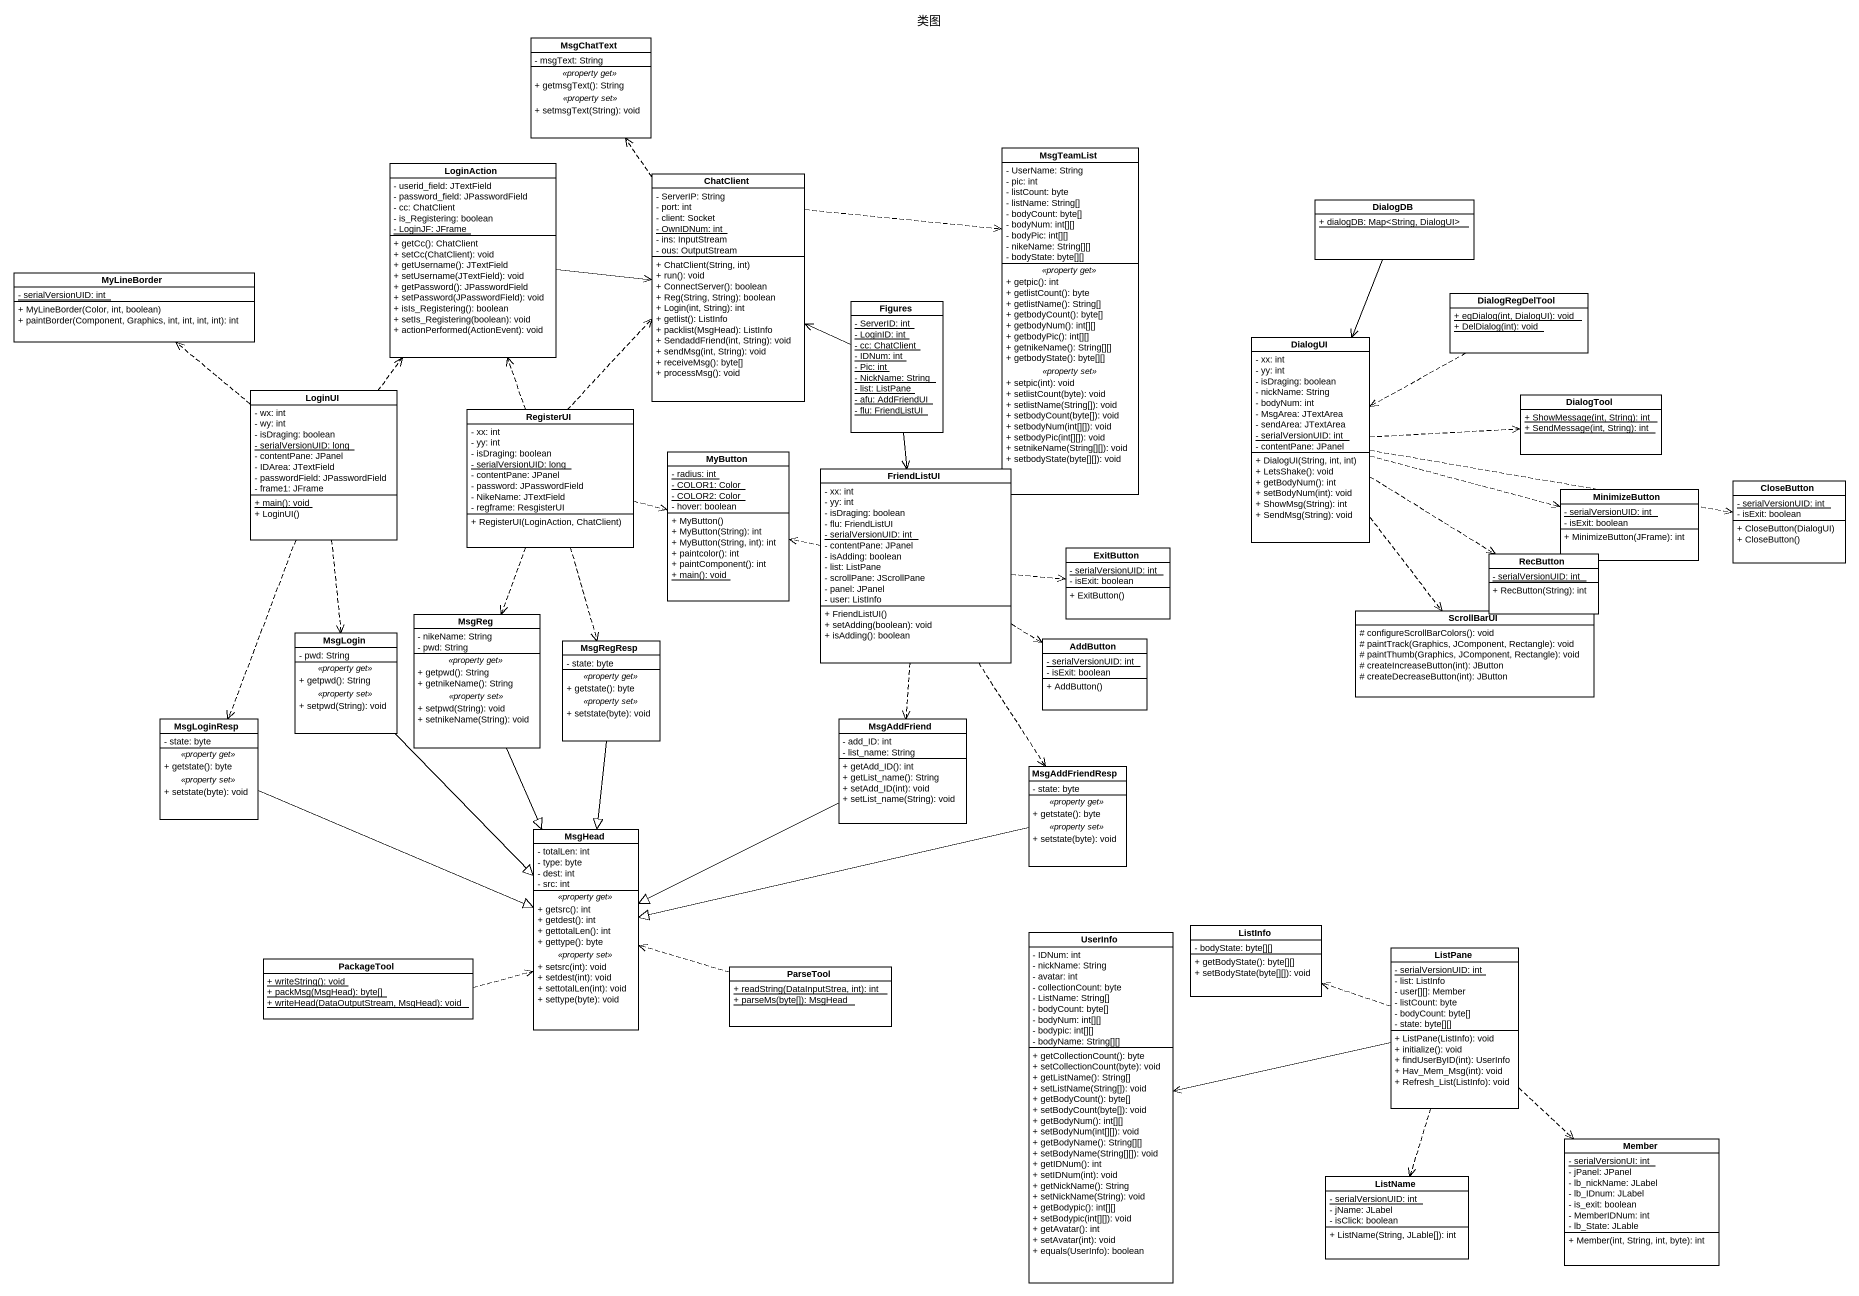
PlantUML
@startuml
title 类图
hide circle
hide empty members
skinparam classAttributeIconSize 0
class MsgChatText {
  - msgText: String
  .. <<property get>> ..
  + getmsgText(): String
  .. <<property set>> ..
  + setmsgText(String): void
}
class MsgTeamList {
  - UserName: String
  - pic: int
  - listCount: byte
  - listName: String[]
  - bodyCount: byte[]
  - bodyNum: int[][]
  - bodyPic: int[][]
  - nikeName: String[][]
  - bodyState: byte[][]
  .. <<property get>> ..
  + getpic(): int
  + getlistCount(): byte
  + getlistName(): String[]
  + getbodyCount(): byte[]
  + getbodyNum(): int[][]
  + getbodyPic(): int[][]
  + getnikeName(): String[][]
  + getbodyState(): byte[][]
  .. <<property set>> ..
  + setpic(int): void
  + setlistCount(byte): void
  + setlistName(String[]): void
  + setbodyCount(byte[]): void
  + setbodyNum(int[][]): void
  + setbodyPic(int[][]): void
  + setnikeName(String[][]): void
  + setbodyState(byte[][]): void
}
class LoginAction {
  - userid_field: JTextField
  - password_field: JPasswordField
  - cc: ChatClient
  - is_Registering: boolean
  {static} - LoginJF: JFrame
  + getCc(): ChatClient
  + setCc(ChatClient): void
  + getUsername(): JTextField
  + setUsername(JTextField): void
  + getPassword(): JPasswordField
  + setPassword(JPasswordField): void
  + isIs_Registering(): boolean
  + setIs_Registering(boolean): void
  + actionPerformed(ActionEvent): void
}
class ChatClient {
  - ServerIP: String
  - port: int
  - client: Socket
  {static} - OwnIDNum: int
  - ins: InputStream
  - ous: OutputStream
  + ChatClient(String, int)
  + run(): void
  + ConnectServer(): boolean
  + Reg(String, String): boolean
  + Login(int, String): int
  + getlist(): ListInfo
  + packlist(MsgHead): ListInfo
  + SendaddFriend(int, String): void
  + sendMsg(int, String): void
  + receiveMsg(): byte[]
  + processMsg(): void
}
class DialogDB {
  {static} + dialogDB: Map<String, DialogUI>
}
class MyLineBorder {
  {static} - serialVersionUID: int
  + MyLineBorder(Color, int, boolean)
  + paintBorder(Component, Graphics, int, int, int, int): int
}
class Figures {
  {static} - ServerID: int
  {static} - LoginID: int
  {static} - cc: ChatClient
  {static} - IDNum: int
  {static} - Pic: int
  {static} - NickName: String
  {static} - list: ListPane
  {static} - afu: AddFriendUI
  {static} - flu: FriendListUI
}
class DialogRegDelTool {
  {static} + egDialog(int, DialogUI): void
  {static} + DelDialog(int): void
}
class DialogUI {
  - xx: int
  - yy: int
  - isDraging: boolean
  - nickName: String
  - bodyNum: int
  - MsgArea: JTextArea
  - sendArea: JTextArea
  {static} - serialVersionUID: int
  - contentPane: JPanel
  + DialogUI(String, int, int)
  + LetsShake(): void
  + getBodyNum(): int
  + setBodyNum(int): void
  + ShowMsg(String): int
  + SendMsg(String): void
}
class LoginUI {
  - wx: int
  - wy: int
  - isDraging: boolean
  {static} - serialVersionUID: long
  - contentPane: JPanel
  - IDArea: JTextField
  - passwordField: JPasswordField
  - frame1: JFrame
  {static} + main(): void
  + LoginUI()
}
class RegisterUI {
  - xx: int
  - yy: int
  - isDraging: boolean
  {static} - serialVersionUID: long
  - contentPane: JPanel
  - password: JPasswordField
  - NikeName: JTextField
  - regframe: ResgisterUI
  + RegisterUI(LoginAction, ChatClient)
}
class DialogTool {
  {static} + ShowMessage(int, String): int
  {static} + SendMessage(int, String): int
}
class MyButton {
  {static} - radius: int
  {static} - COLOR1: Color
  {static} - COLOR2: Color
  - hover: boolean
  + MyButton()
  + MyButton(String): int
  + MyButton(String, int): int
  + paintcolor(): int
  + paintComponent(): int
  {static} + main(): void
}
class FriendListUI {
  - xx: int
  - yy: int
  - isDraging: boolean
  - flu: FriendListUI
  {static} - serialVersionUID: int
  - contentPane: JPanel
  - isAdding: boolean
  - list: ListPane
  - scrollPane: JScrollPane
  - panel: JPanel
  - user: ListInfo
  + FriendListUI()
  + setAdding(boolean): void
  + isAdding(): boolean
}
class MinimizeButton {
  {static} - serialVersionUID: int
  - isExit: boolean
  + MinimizeButton(JFrame): int
}
class CloseButton {
  {static} - serialVersionUID: int
  - isExit: boolean
  + CloseButton(DialogUI)
  + CloseButton()
}
class ExitButton {
  {static} - serialVersionUID: int
  - isExit: boolean
  + ExitButton()
}
class RecButton {
  {static} - serialVersionUID: int
  + RecButton(String): int
}
class MsgReg {
  - nikeName: String
  - pwd: String
  .. <<property get>> ..
  + getpwd(): String
  + getnikeName(): String
  .. <<property set>> ..
  + setpwd(String): void
  + setnikeName(String): void
}
class ScrollBarUI {
  # configureScrollBarColors(): void
  # paintTrack(Graphics, JComponent, Rectangle): void
  # paintThumb(Graphics, JComponent, Rectangle): void
  # createIncreaseButton(int): JButton
  # createDecreaseButton(int): JButton
}
class MsgLogin {
  - pwd: String
  .. <<property get>> ..
  + getpwd(): String
  .. <<property set>> ..
  + setpwd(String): void
}
class MsgRegResp {
  - state: byte
  .. <<property get>> ..
  + getstate(): byte
  .. <<property set>> ..
  + setstate(byte): void
}
class AddButton {
  {static} - serialVersionUID: int
  - isExit: boolean
  + AddButton()
}
class MsgLoginResp {
  - state: byte
  .. <<property get>> ..
  + getstate(): byte
  .. <<property set>> ..
  + setstate(byte): void
}
class MsgAddFriend {
  - add_ID: int
  - list_name: String
  + getAdd_ID(): int
  + getList_name(): String
  + setAdd_ID(int): void
  + setList_name(String): void
}
class MsgAddFriendResp {
  - state: byte
  .. <<property get>> ..
  + getstate(): byte
  .. <<property set>> ..
  + setstate(byte): void
}
class MsgHead {
  - totalLen: int
  - type: byte
  - dest: int
  - src: int
  .. <<property get>> ..
  + getsrc(): int
  + getdest(): int
  + gettotalLen(): int
  + gettype(): byte
  .. <<property set>> ..
  + setsrc(int): void
  + setdest(int): void
  + settotalLen(int): void
  + settype(byte): void
}
class ListInfo {
  - bodyState: byte[][]
  + getBodyState(): byte[][]
  + setBodyState(byte[][]): void
}
class PackageTool {
  {static} + writeString(): void
  {static} + packMsg(MsgHead): byte[]
  {static} + writeHead(DataOutputStream, MsgHead): void
}
class ParseTool {
  {static} + readString(DataInputStrea, int): int
  {static} + parseMs(byte[]): MsgHead
}
class UserInfo {
  - IDNum: int
  - nickName: String
  - avatar: int
  - collectionCount: byte
  - ListName: String[]
  - bodyCount: byte[]
  - bodyNum: int[][]
  - bodypic: int[][]
  - bodyName: String[][]
  + getCollectionCount(): byte
  + setCollectionCount(byte): void
  + getListName(): String[]
  + setListName(String[]): void
  + getBodyCount(): byte[]
  + setBodyCount(byte[]): void
  + getBodyNum(): int[][]
  + setBodyNum(int[][]): void
  + getBodyName(): String[][]
  + setBodyName(String[][]): void
  + getIDNum(): int
  + setIDNum(int): void
  + getNickName(): String
  + setNickName(String): void
  + getBodypic(): int[][]
  + setBodypic(int[][]): void
  + getAvatar(): int
  + setAvatar(int): void
  + equals(UserInfo): boolean
}
class ListPane {
  {static} - serialVersionUID: int
  - list: ListInfo
  - user[][]: Member
  - listCount: byte
  - bodyCount: byte[]
  - state: byte[][]
  + ListPane(ListInfo): void
  + initialize(): void
  + findUserByID(int): UserInfo
  + Hav_Mem_Msg(int): void
  + Refresh_List(ListInfo): void
}
class Member {
  {static} - serialVersionUI: int
  - jPanel: JPanel
  - lb_nickName: JLabel
  - lb_IDnum: JLabel
  - is_exit: boolean
  - MemberIDNum: int
  - lb_State: JLable
  + Member(int, String, int, byte): int
}
class ListName {
  {static} - serialVersionUID: int
  - jName: JLabel
  - isClick: boolean
  + ListName(String, JLable[]): int
}
LoginAction -right-> ChatClient
ChatClient .up.> MsgChatText
ChatClient .right.> MsgTeamList
DialogDB --> DialogUI
Figures -left-> ChatClient
Figures --> FriendListUI
DialogRegDelTool .left.> DialogUI
DialogUI .right.> DialogTool
DialogUI .right.> MinimizeButton
DialogUI .right.> CloseButton
DialogUI ..> RecButton
DialogUI ..> ScrollBarUI
LoginUI .up.> LoginAction
LoginUI .up.> MyLineBorder
LoginUI ..> MsgLogin
LoginUI ..> MsgLoginResp
RegisterUI .up.> LoginAction
RegisterUI .up.> ChatClient
RegisterUI .right.> MyButton
RegisterUI ..> MsgReg
RegisterUI ..> MsgRegResp
FriendListUI .left.> MyButton
FriendListUI .right.> ExitButton
FriendListUI ..> AddButton
FriendListUI ..> MsgAddFriend
FriendListUI ..> MsgAddFriendResp
MsgReg --|> MsgHead
MsgLogin --|> MsgHead
MsgRegResp --|> MsgHead
MsgLoginResp -right-|> MsgHead
MsgAddFriend -left-|> MsgHead
MsgAddFriendResp -left-|> MsgHead
PackageTool .right.> MsgHead
ParseTool .left.> MsgHead
ListPane .left.> ListInfo
ListPane -left-> UserInfo
ListPane ..> Member
ListPane ..> ListName
@enduml
